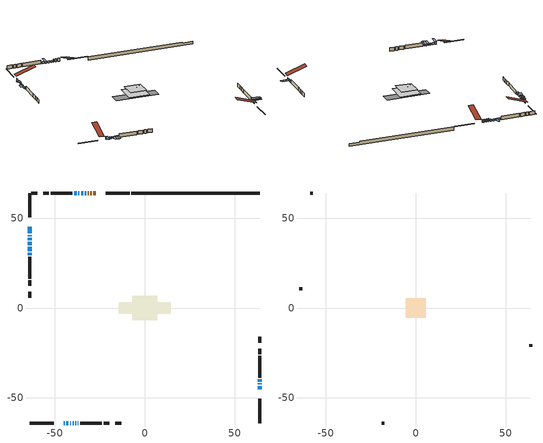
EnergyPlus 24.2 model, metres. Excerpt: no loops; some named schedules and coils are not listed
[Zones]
conditioned space
 floor adiabatic (AdiabaticFloorConstruction): -6.96,-6.96 -6.96,6.96 6.96,6.96 6.96,-6.96 z0.71
 floor foundation (Slab1 construction): -14.58,-3.29 -14.58,3.29 14.58,3.29 14.58,-3.29 z-1.68
 wall outside (RimJoist1 construction): -8.41,64 -21.81,64 / -64,-64 -50.6,-64 / -64,64 -64,50.6 / 64,-64 64,-50.6 z0.71:1.01
 wall outside (AdiabaticWallConstruction 1): -27.24,64 -28.54,64 / -29.46,64 -30.27,64 / -31.2,64 -31.76,64 z0.71:2.74
 wall outside (AdiabaticWallConstruction): -45.17,-64 -44.61,-64 z0.71:2.34; -32.69,64 -33.32,64 / -34.24,64 -35.47,64 / -43.68,-64 -42.45,-64 / -41.53,-64 -41.1,-64 / -64,45.17 -64,41.49 / -64,36.77 -64,35 / 64,-45.17 64,-43.46 / -37.89,64 -39.3,64 z0.71:1.93; -64,40.56 -64,40 / 64,-42.53 64,-41.97 / -36.4,64 -36.96,64 z0.71:1.65; -64,39.07 -64,37.7 z0.71:2.29; -40.17,-64 -39.61,-64 / -38.68,-64 -38.12,-64 / -64,34.07 -64,31.63 / -64,30.7 -64,29.48 / -37.2,-64 -36.94,-64 z0.71:1.63; 64,-41.04 64,-39.69 z0.71:2.26
 wall outside (Wall1 construction): -40.23,64 -52.45,64 / -36.01,-64 -23.8,-64 / -64,28.55 -64,16.34 / 64,-38.77 64,-26.55 z0.71:3.15
 wall outside (Wall2 construction): -53.38,64 -56.41,64 / -22.87,-64 -19.83,-64 / -64,15.41 -64,12.37 / 64,-25.62 64,-22.59 z0.71:3.15
 wall outside (Wall6 construction): -59.75,64 -63.07,64 / -16.49,-64 -13.18,-64 / -64,9.03 -64,5.71 / 64,-19.25 64,-15.93 z0.71:3.15
 wall foundation (FoundationWall1 construction): -7.48,64,-1.68 -7.48,64,0.71 56.85,64,0.71 56.85,64,0.08 64,64,0.08 64,64,-1.68
 window (WindowConstruction 13): -45.17,-64 -44.61,-64 z0.71:2.33
 window (WindowConstruction 5): -32.69,64 -33.31,64 z0.71:1.93
 window (WindowConstruction 6): -34.24,64 -35.47,64 z0.71:1.93
 window (WindowConstruction 7): -43.68,-64 -42.46,-64 z0.71:1.93
 window (WindowConstruction 8): -41.53,-64 -41.1,-64 z0.71:1.93
 window (WindowConstruction 9): -64,45.17 -64,41.49 z0.71:1.93
 window (WindowConstruction 10): -64,40.56 -64,40 z0.71:1.65
 window (WindowConstruction 11): -64,39.07 -64,37.7 z0.71:2.29
 window (WindowConstruction 12): -64,36.77 -64,35 z0.71:1.93
 window (WindowConstruction 14): -40.17,-64 -39.61,-64 z0.71:1.62
 window (WindowConstruction 18): -38.68,-64 -38.12,-64 z0.71:1.62
 window (WindowConstruction 16): -64,34.07 -64,31.63 z0.71:1.62
 window (WindowConstruction 17): -64,30.7 -64,29.48 z0.71:1.62
 window (WindowConstruction 15): -37.19,-64 -36.94,-64 z0.71:1.62
 window (WindowConstruction): 64,-45.17 64,-43.46 z0.71:1.93
 window (WindowConstruction 1): 64,-42.53 64,-41.97 z0.71:1.65
 window (WindowConstruction 2): 64,-41.04 64,-39.7 z0.71:2.26
 window (WindowConstruction 3): -36.4,64 -36.96,64 z0.71:1.65
 window (WindowConstruction 4): -37.89,64 -39.3,64 z0.71:1.93
 door (Door): -27.24,64 -28.53,64 z0.71:2.74
 door (Door 1): -29.46,64 -30.27,64 z0.71:2.74
 door (Door 2): -31.2,64 -31.76,64 z0.71:2.74
 ceiling adiabatic (AdiabaticFloorConstruction): 6.96,-6.96 6.96,6.96 -6.96,6.96 -6.96,-6.96 z0.71
attic - vented
 floor to conditioned space (Floor1 construction Reversed): -5.44,-5.44 -5.44,5.44 5.44,5.44 5.44,-5.44 z3.15
 floor to conditioned space (Floor2 construction Reversed): -4.07,-4.07 -4.07,4.07 4.07,4.07 4.07,-4.07 z3.15
 floor to conditioned space (Floor3 construction Reversed): -1.52,-1.52 -1.52,1.52 1.52,1.52 1.52,-1.52 z3.15
 wall outside (Wall3 construction): -57.34,64 -58.82,64 / -18.9,-64 -17.42,-64 / -64,11.44 -64,9.96 / 64,-21.66 64,-20.18 z0.71:3.15
 roof outside (Roof1 construction): -26.31,64,3.15 -26.31,50.46,7.66 -22.74,50.46,7.66 -22.74,64,3.15; -46.1,-64,3.15 -46.1,-50.46,7.66 -49.67,-50.46,7.66 -49.67,-64,3.15; -64,46.1,3.15 -50.46,46.1,7.66 -50.46,49.67,7.66 -64,49.67,3.15; 64,-46.1,3.15 50.46,-46.1,7.66 50.46,-49.67,7.66 64,-49.67,3.15
shading: -44.31,-64 -45.47,-64 -45.47,-68.57 -44.31,-68.57 z2.63; -64,39.7 -64,40.86 -65.83,40.86 -65.83,39.7 z1.95; -64,37.4 -64,39.37 -65.83,39.37 -65.83,37.4 z2.58; -39.31,-64 -40.47,-64 -40.47,-68.57 -39.31,-68.57 z1.92; -37.82,-64 -38.98,-64 -38.98,-68.57 -37.82,-68.57 z1.92; -64,31.33 -64,34.37 -66.44,34.37 -66.44,31.33 z1.92; -64,29.18 -64,31 -65.22,31 -65.22,29.18 z1.92; -36.64,-64 -37.49,-64 -37.49,-68.57 -36.64,-68.57 z1.92; 64,-41.67 64,-42.83 70.1,-42.83 70.1,-41.67 z1.95; 64,-39.4 64,-41.34 70.1,-41.34 70.1,-39.4 z2.56; -37.26,64 -36.1,64 -36.1,68.57 -37.26,68.57 z1.95
[Building]
Building 1: Terrain=Suburbs
[Site:Location]
Halifax Intl AP_NS: Latitude {deg}=44.88; Longitude {deg}=-63.51; Time Zone {hr}=-4; Elevation {m}=145; Keep Site Location Information=Yes
[Site:GroundTemperature:Shallow]
3.15511, 1.33576, 1.19006, 2.05344, 5.51939, 8.9692, 11.96, 13.8546, 14.0156, 12.4746, 9.56009, 6.2161
[Site:WaterMainsTemperature]
Calculation Method=Schedule; Temperature Schedule=mains temperature schedule
[Material] Roughness=Rough; Thermal Absorptance=0.9
Name | Thickness {m} | Conductivity {W/m-K} | Density {kg/m3} | Specific Heat {J/kg-K} | Solar Absorptance | Visible Absorptance
asphalt or fiberglass shingles | 0.00635 | 0.162714 | 1121.4 | 1465.45 | 0.4 | 0.4
ceiling loosefill ins | 0.254 | 0.0480833 | 16.02 | 1046.75 | 0.7 | 0.7
ceiling loosefill ins 1 | 0.169333 | 0.0480833 | 16.02 | 1046.75 | 0.7 | 0.7
ceiling stud and cavity | 0.1397 | 0.146378 | 65.682 | 1177.47 | 0.7 | 0.7
ceiling stud and cavity 1 | 0.1397 | 0.082902 | 65.682 | 1177.47 | 0.7 | 0.7
ceiling stud and cavity 2 | 0.1397 | 0.272634 | 65.682 | 1177.47 | 0.7 | 0.7
concrete 4.0 in. | 0.1016 | 1.803125 | 2242.8 | 837.4 | 0.7 | 0.7
concrete 8.0 in. | 0.2032 | 1.803125 | 2242.8 | 837.4 | 0.7 | 0.7
door material | 0.04445 | 0.053851 | 512.64 | 1214.23 | 0.7 | 0.7
door material 1 | 0.04445 | 0.188738 | 512.64 | 1214.23 | 0.7 | 0.7
exterior vertical ins | 0.0379608 | 0.029427 | 32.04 | 1214.23 | 0.7 | 0.7
floor covering | 0.0127 | 0.0433444 | 54.468 | 1339.84 | 0.6 | 0.6
floor rigid ins; wall rigid ins 1 | 0.512978 | 0.029427 | 32.04 | 1214.23 | 0.7 | 0.7
floor stud and cavity | 0.1397 | 1.75129 | 37.0049 | 1207.88 | 0.7 | 0.7
furniture material conditioned space 1 | 0.1524 | 0.115458 | 640.8 | 1214.23 | 0.6 | 0.6
gypsum board | 0.0127 | 0.160291 | 801 | 837.4 | 0.6 | 0.6
gypsum board 1 | 0.0127 | 0.160291 | 801 | 837.4 | 0.7 | 0.7
osb sheathing 0.5 in. | 0.0127 | 0.115458 | 512.64 | 1214.23 | 0.7 | 0.7
osb sheathing 0.75 in. | 0.01905 | 0.115458 | 512.64 | 1214.23 | 0.7 | 0.7
osb sheathing 2.0 in. | 0.0508 | 0.115458 | 512.64 | 1214.23 | 0.7 | 0.7
rim joist stud and cavity | 0.0508 | 0.0281854 | 125.044 | 1163.47 | 0.6 | 0.6
wall rigid ins | 0.051816 | 0.029427 | 32.04 | 1214.23 | 0.7 | 0.7
wall stud and cavity | 0.1397 | 0.187121 | 139.0536 | 1170.24 | 0.7 | 0.7
wall stud and cavity 1 | 0.1397 | 0.257598 | 139.0536 | 1170.24 | 0.7 | 0.7
wall stud and cavity 2 | 0.0889 | 6.9971 | 50.32683 | 1063.81 | 0.6 | 0.6
wall stud and cavity 3 | 0.1397 | 0.589476 | 139.0536 | 1170.24 | 0.7 | 0.7
wall stud and cavity 4 | 0.0889 | 0.380278 | 52.3479 | 1209.89 | 0.7 | 0.7
wall stud and cavity 5 | 0.0889 | 0.391764 | 83.0341 | 1211.67 | 0.7 | 0.7
wood siding | 0.0254 | 0.102417 | 544.68 | 1172.36 | 0.4 | 0.4
wood siding 1 | 0.00254 | 0.102417 | 544.68 | 1172.36 | 0.4 | 0.4
wood siding 2; wood siding 3; wood siding 4 | 0.0254 | 0.102417 | 544.68 | 1172.36 | 0.7 | 0.7
[WindowMaterial:SimpleGlazingSystem]
Name | U-Factor {W/m2-K} | Solar Heat Gain Coefficient
WindowMaterial | 3.27734 | 0.62
WindowMaterial 1 | 3.26031 | 0.5
WindowMaterial 2 | 3.2711 | 0.53
WindowMaterial 3 | 3.267689 | 0.54
WindowMaterial 4 | 3.276206 | 0.6
WindowMaterial 5 | 3.27734 | 0.63
WindowMaterial 6 | 2.96903 | 0.62
WindowMaterial 7 | 2.986628 | 0.6
WindowMaterial 8 | 3.17457 | 0.48
WindowMaterial 9 | 3.273367 | 0.58
[Construction]
AdiabaticFloorConstruction: floor stud and cavity, floor rigid ins, osb sheathing 0.75 in., floor covering
AdiabaticWallConstruction: wood siding 3, wall rigid ins 1, wall stud and cavity 4, gypsum board
AdiabaticWallConstruction 1: wood siding 4, wall rigid ins 1, wall stud and cavity 4, gypsum board
Door; Door 2: door material
Door 1: door material 1
Floor1 construction Reversed: gypsum board, ceiling stud and cavity, ceiling loosefill ins
Floor2 construction Reversed: gypsum board, ceiling stud and cavity 1, ceiling loosefill ins 1
Floor3 construction Reversed: gypsum board, ceiling stud and cavity 2, ceiling loosefill ins 1
FoundationWall1 construction: concrete 8.0 in., gypsum board 1
furniture construction conditioned space 1: furniture material conditioned space 1
PartitionWallConstruction: gypsum board, wall stud and cavity 5, gypsum board
RimJoist1 construction: wood siding 2, osb sheathing 2.0 in., rim joist stud and cavity
Roof1 construction: asphalt or fiberglass shingles
Slab1 construction: concrete 4.0 in.
Wall1 construction: wood siding, wall rigid ins, osb sheathing 0.5 in., wall stud and cavity, gypsum board
Wall2 construction: wood siding, wall rigid ins, osb sheathing 0.5 in., wall stud and cavity 1, gypsum board
Wall3 construction: wood siding 1, wall stud and cavity 2
Wall6 construction: wood siding, wall rigid ins, osb sheathing 0.5 in., wall stud and cavity 3, gypsum board
WindowConstruction; WindowConstruction 2: WindowMaterial
WindowConstruction 1; WindowConstruction 10; WindowConstruction 3; WindowConstruction 8: WindowMaterial 1
WindowConstruction 11; WindowConstruction 12: WindowMaterial 5
WindowConstruction 13: WindowMaterial 6
WindowConstruction 14; WindowConstruction 18: WindowMaterial 7
WindowConstruction 15: WindowMaterial 8
WindowConstruction 16; WindowConstruction 5: WindowMaterial 3
WindowConstruction 17: WindowMaterial 9
WindowConstruction 4: WindowMaterial 2
WindowConstruction 6; WindowConstruction 7; WindowConstruction 9: WindowMaterial 4
[Zone] Multiplier=1; Part of Total Floor Area=Yes
Name | Volume {m3}
attic - vented | 142.656
conditioned space | 989.9
[Space]
Name | Zone | Volume {m3}
attic - vented 1 | attic - vented | 142.656
conditioned space 1 | conditioned space | 989.9
[ZoneInfiltration:EffectiveLeakageArea]
infil attic - vented 1: Zone or Space=attic - vented 1; Schedule=Always On Discrete; Effective Air Leakage Area {cm2}=6957.13; Stack Coefficient=0.000483466; Wind Coefficient=1.4856e-05
[ZoneMixing]
whole house fan mix: Zone or Space=attic - vented; Schedule=Always On Continuous; Design Flow Rate Calculation Method=Flow/Zone; Design Flow Rate {m3/s}=0; Source Zone or Space=conditioned space
[SurfaceProperty:ExposedFoundationPerimeter]
Slab1: Exposed Perimeter Calculation Method=TotalExposedPerimeter; Total Exposed Perimeter {m}=71.476
[InternalMass] Zone or ZoneList=conditioned space; Space or SpaceList=conditioned space 1
Name | Construction | Surface Area {m2}
furniture mass conditioned space 1 | furniture construction conditioned space 1 | 154.08
partition wall mass | PartitionWallConstruction | 385.2
[Lights]
interior lighting: Zone or ZoneList or Space or SpaceList=conditioned space 1; Schedule=interior lighting schedule; Design Level Calculation Method=LightingLevel; Lighting Level {W}=343.2; Return Air Fraction=0; Fraction Radiant=0.6; Fraction Visible=0.2; Fraction Replaceable=1
[People]
occupants: Zone or ZoneList or Space or SpaceList=conditioned space 1; Number of People Schedule=occupants schedule; Number of People Calculation Method=People; Number of People=3; Fraction Radiant=0.314171; Sensible Heat Fraction=0.56303; Activity Level Schedule=occupants activity schedule; Carbon Dioxide Generation Rate {m3/s-W}=0; Enable ASHRAE 55 Comfort Warnings=No; Mean Radiant Temperature Calculation Type=EnclosureAveraged
[ElectricEquipment] Zone or ZoneList or Space or SpaceList=conditioned space 1; Design Level Calculation Method=EquipmentLevel
Name | Schedule | Design Level {W} | Fraction Latent | Fraction Radiant | Fraction Lost
clothes dryer | clothes dryer schedule | 140.772 | 0.015 | 0.081 | 0.85
clothes washer | clothes washer schedule | 32.1985 | 0.03 | 0.162 | 0.7
cooking range | cooking range schedule | 215.147 | 0.08 | 0.432 | 0.2
dishwasher | dishwasher schedule | 66.8632 | 0.3 | 0.18 | 0.4
fridge | fridge schedule | 72.9452 | 0 | 0.6 | 0
mech vent bath fan 0 | mech vent bath fan 0 schedule | 100.4 | 0 | 0 | 1
mech vent bath fan 1 | mech vent bath fan 1 schedule | 100.4 | 0 | 0 | 1
mech vent bath fan 2 | mech vent bath fan 2 schedule | 100.4 | 0 | 0 | 1
mech vent bath fan 3 | mech vent bath fan 3 schedule | 100.4 | 0 | 0 | 1
mech vent house fan | mech vent house fan schedule | 76.2733 | 0 | 0 | 0.506228
mech vent house fan cfis | mech vent house fan cfis schedule | 0 | 0 | 0 | 0
mech vent range fan 0 | mech vent range fan 0 schedule | 57 | 0 | 0 | 1
misc plug loads | misc plug loads schedule | 494.7 | 0.045 | 0.513 | 0.1
whole house fan | Always On Discrete | 0 | 0 | 0 | 1
[OtherEquipment] Zone or ZoneList or Space or SpaceList=conditioned space 1; Design Level Calculation Method=EquipmentLevel
Name | Fuel Type | Schedule | Design Level {W} | Fraction Latent | Fraction Radiant | Fraction Lost
clothes dryer 1 | Electricity | clothes dryer schedule | 0 | 0.015 | 0.081 | 0.85
cooking range 1 | Electricity | cooking range schedule | 0 | 0.08 | 0.432 | 0.2
general water use latent | None | general water use schedule | 62.594 | 1 | 0 | 0
general water use sensible | None | general water use schedule | -61.6891 | 0 | 0.6 | 0
mech vent house fan latent load | None | Always On Discrete | 0 | 1 | 0 | 0
mech vent house fan sensible load | None | Always On Discrete | 0 | 0 | 0 | 0
water heater energy adjustment1 | Electricity | Always On Discrete | 0.01 | 0 | 0 | 1
[ZoneInfiltration:DesignFlowRate] Zone or ZoneList or Space or SpaceList=conditioned space 1; Schedule=Always On Discrete; Design Flow Rate Calculation Method=Flow/Zone; Design Flow Rate {m3/s}=0
infil flow; natural vent flow; whole house fan flow
[ZoneControl:Thermostat]
conditioned space Thermostat: Zone or ZoneList=conditioned space; Control Type Schedule=conditioned space Thermostat Schedule; Control 1=conditioned space temperature setpoint; Temperature Difference Between Cutout And Setpoint {deltaC}=0
[ThermostatSetpoint:DualSetpoint]
conditioned space temperature setpoint: Heating Setpoint Temperature Schedule=heating setpoint; Cooling Setpoint Temperature Schedule=cooling setpoint
[AirLoopHVAC:UnitarySystem] Control Type=Load; Controlling Zone or Thermostat Location=conditioned space; Dehumidification Control Type=None; Availability Schedule=Always On Discrete; Fan Placement=BlowThrough; DX Heating Coil Sizing Ratio=1; Use DOAS DX Cooling Coil=No; Minimum Supply Air Temperature {C}=2; Latent Load Control=SensibleOnlyLoadControl; Cooling Supply Air Flow Rate Method=None; Heating Supply Air Flow Rate Method=SupplyAirFlowRate; Heating Supply Air Flow Rate {m3/s}=0.00141584; No Load Supply Air Flow Rate Method=SupplyAirFlowRate; No Load Supply Air Flow Rate {m3/s}=0; No Load Supply Air Flow Rate Control Set To Low Speed=Yes; Maximum Supply Air Temperature {C}=48.8889; Maximum Outdoor Dry-Bulb Temperature for Supplemental Heater Operation {C}=21; Ancillary On-Cycle Electric Power {W}=0; Ancillary Off-Cycle Electric Power {W}=0
Name | Supply Fan | Supply Air Fan Operating Mode Schedule | Heating Coil
unit heater unitary system | unit heater supply fan | unit heater auto fan schedule | unit heater htg coil
unit heater unitary system 1 | unit heater supply fan 1 | unit heater auto fan schedule 1 | unit heater htg coil 1
[Zone equipment]
conditioned space: electric baseboard, unit heater unitary system, unit heater unitary system 1
[Foundation:Kiva]
Foundation Kiva 1: Initial Indoor Air Temperature {C}=18; Wall Height Above Grade {m}=0.710001; Wall Depth Below Slab {m}=0.2032; Custom Block Material Name 1=exterior vertical ins; Custom Block Depth 1 {m}=2.39; Custom Block X Position 1 {m}=0.2159; Custom Block Z Position 1 {m}=0
[Foundation:Kiva:Settings]
Soil Conductivity {W/m-K}=0.849921; Soil Density {kg/m3}=1842.3; Soil Specific Heat {J/kg-K}=418.7; Ground Solar Absorptivity=0.9; Ground Thermal Absorptivity=0.9; Ground Surface Roughness {m}=0.03; Far-Field Width {m}=40; Deep-Ground Boundary Condition=ZeroFlux; Deep-Ground Depth {m}=40; Minimum Cell Dimension {m}=0.2; Maximum Cell Growth Coefficient=3; Simulation Timestep=Timestep
[Exterior:Lights]
exterior lighting: Schedule=exterior lighting schedule; Design Level {W}=75.6
[EnergyManagementSystem:Sensor] Output:Variable or Output:Meter Index Key=conditioned space
Name | Output:Variable or Output:Meter
conditioned_space_clg_unmet_s | Zone Cooling Setpoint Not Met Time
conditioned_space_htg_unmet_s | Zone Heating Setpoint Not Met Time
fridge_tin_s; tin_s; tin_s_1 | Zone Mean Air Temperature
tout_s | Zone Outdoor Air Drybulb Temperature
win_s | Zone Air Humidity Ratio
[Schedule:Constant]
Name | Hourly Value
Always On Continuous; mech vent house fan schedule; mech vent house fan cfis schedule; Always On Discrete | 1
occupants activity schedule | 117.228
fridge schedule; unit heater auto fan schedule; unit heater auto fan schedule 1 | 0
[Schedule:Week:Daily]
interior lighting schedule Week Rule - Jan1-Jan27: interior lighting schedule day, interior lighting schedule day, interior lighting schedule day, interior lighting schedule day, interior lighting schedule day, interior lighting schedule day, interior lighting schedule day, interior lighting schedule default day, interior lighting schedule default day, interior lighting schedule default day, interior lighting schedule default day, interior lighting schedule default day
interior lighting schedule Week Rule - Jan28-Feb3: interior lighting schedule day, interior lighting schedule day, interior lighting schedule day, interior lighting schedule day, interior lighting schedule day 1, interior lighting schedule day 1, interior lighting schedule day 1, interior lighting schedule default day, interior lighting schedule default day, interior lighting schedule default day, interior lighting schedule default day, interior lighting schedule default day
interior lighting schedule Week Rule - Feb4-Feb24: interior lighting schedule day 1, interior lighting schedule day 1, interior lighting schedule day 1, interior lighting schedule day 1, interior lighting schedule day 1, interior lighting schedule day 1, interior lighting schedule day 1, interior lighting schedule default day, interior lighting schedule default day, interior lighting schedule default day, interior lighting schedule default day, interior lighting schedule default day
interior lighting schedule Week Rule - Feb25-Mar3: interior lighting schedule day 1, interior lighting schedule day 1, interior lighting schedule day 1, interior lighting schedule day 1, interior lighting schedule day 2, interior lighting schedule day 2, interior lighting schedule day 2, interior lighting schedule default day, interior lighting schedule default day, interior lighting schedule default day, interior lighting schedule default day, interior lighting schedule default day
interior lighting schedule Week Rule - Mar4-Mar31: interior lighting schedule day 2, interior lighting schedule day 2, interior lighting schedule day 2, interior lighting schedule day 2, interior lighting schedule day 2, interior lighting schedule day 2, interior lighting schedule day 2, interior lighting schedule default day, interior lighting schedule default day, interior lighting schedule default day, interior lighting schedule default day, interior lighting schedule default day
interior lighting schedule Week Rule - Apr1-Apr28: interior lighting schedule day 3, interior lighting schedule day 3, interior lighting schedule day 3, interior lighting schedule day 3, interior lighting schedule day 3, interior lighting schedule day 3, interior lighting schedule day 3, interior lighting schedule default day, interior lighting schedule default day, interior lighting schedule default day, interior lighting schedule default day, interior lighting schedule default day
interior lighting schedule Week Rule - Apr29-May5: interior lighting schedule day 3, interior lighting schedule day 3, interior lighting schedule day 4, interior lighting schedule day 4, interior lighting schedule day 4, interior lighting schedule day 4, interior lighting schedule day 4, interior lighting schedule default day, interior lighting schedule default day, interior lighting schedule default day, interior lighting schedule default day, interior lighting schedule default day
interior lighting schedule Week Rule - May6-May26: interior lighting schedule day 4, interior lighting schedule day 4, interior lighting schedule day 4, interior lighting schedule day 4, interior lighting schedule day 4, interior lighting schedule day 4, interior lighting schedule day 4, interior lighting schedule default day, interior lighting schedule default day, interior lighting schedule default day, interior lighting schedule default day, interior lighting schedule default day
interior lighting schedule Week Rule - May27-Jun2: interior lighting schedule day 4, interior lighting schedule day 4, interior lighting schedule day 4, interior lighting schedule day 4, interior lighting schedule day 4, interior lighting schedule day 5, interior lighting schedule day 5, interior lighting schedule default day, interior lighting schedule default day, interior lighting schedule default day, interior lighting schedule default day, interior lighting schedule default day
interior lighting schedule Week Rule - Jun3-Jun30: interior lighting schedule day 5, interior lighting schedule day 5, interior lighting schedule day 5, interior lighting schedule day 5, interior lighting schedule day 5, interior lighting schedule day 5, interior lighting schedule day 5, interior lighting schedule default day, interior lighting schedule default day, interior lighting schedule default day, interior lighting schedule default day, interior lighting schedule default day
interior lighting schedule Week Rule - Jul1-Jul28: interior lighting schedule day 6, interior lighting schedule day 6, interior lighting schedule day 6, interior lighting schedule day 6, interior lighting schedule day 6, interior lighting schedule day 6, interior lighting schedule day 6, interior lighting schedule default day, interior lighting schedule default day, interior lighting schedule default day, interior lighting schedule default day, interior lighting schedule default day
interior lighting schedule Week Rule - Jul29-Aug4: interior lighting schedule day 6, interior lighting schedule day 6, interior lighting schedule day 6, interior lighting schedule day 7, interior lighting schedule day 7, interior lighting schedule day 7, interior lighting schedule day 7, interior lighting schedule default day, interior lighting schedule default day, interior lighting schedule default day, interior lighting schedule default day, interior lighting schedule default day
interior lighting schedule Week Rule - Aug5-Aug25: interior lighting schedule day 7, interior lighting schedule day 7, interior lighting schedule day 7, interior lighting schedule day 7, interior lighting schedule day 7, interior lighting schedule day 7, interior lighting schedule day 7, interior lighting schedule default day, interior lighting schedule default day, interior lighting schedule default day, interior lighting schedule default day, interior lighting schedule default day
interior lighting schedule Week Rule - Aug26-Sep1: interior lighting schedule day 7, interior lighting schedule day 7, interior lighting schedule day 7, interior lighting schedule day 7, interior lighting schedule day 7, interior lighting schedule day 7, interior lighting schedule day 8, interior lighting schedule default day, interior lighting schedule default day, interior lighting schedule default day, interior lighting schedule default day, interior lighting schedule default day
interior lighting schedule Week Rule - Sep2-Sep29: interior lighting schedule day 8, interior lighting schedule day 8, interior lighting schedule day 8, interior lighting schedule day 8, interior lighting schedule day 8, interior lighting schedule day 8, interior lighting schedule day 8, interior lighting schedule default day, interior lighting schedule default day, interior lighting schedule default day, interior lighting schedule default day, interior lighting schedule default day
interior lighting schedule Week Rule - Sep30-Oct6: interior lighting schedule day 8, interior lighting schedule day 9, interior lighting schedule day 9, interior lighting schedule day 9, interior lighting schedule day 9, interior lighting schedule day 9, interior lighting schedule day 9, interior lighting schedule default day, interior lighting schedule default day, interior lighting schedule default day, interior lighting schedule default day, interior lighting schedule default day
interior lighting schedule Week Rule - Oct7-Oct27: interior lighting schedule day 9, interior lighting schedule day 9, interior lighting schedule day 9, interior lighting schedule day 9, interior lighting schedule day 9, interior lighting schedule day 9, interior lighting schedule day 9, interior lighting schedule default day, interior lighting schedule default day, interior lighting schedule default day, interior lighting schedule default day, interior lighting schedule default day
interior lighting schedule Week Rule - Oct28-Nov3: interior lighting schedule day 9, interior lighting schedule day 9, interior lighting schedule day 9, interior lighting schedule day 9, interior lighting schedule day 10, interior lighting schedule day 10, interior lighting schedule day 10, interior lighting schedule default day, interior lighting schedule default day, interior lighting schedule default day, interior lighting schedule default day, interior lighting schedule default day
interior lighting schedule Week Rule - Nov4-Nov24: interior lighting schedule day 10, interior lighting schedule day 10, interior lighting schedule day 10, interior lighting schedule day 10, interior lighting schedule day 10, interior lighting schedule day 10, interior lighting schedule day 10, interior lighting schedule default day, interior lighting schedule default day, interior lighting schedule default day, interior lighting schedule default day, interior lighting schedule default day
interior lighting schedule Week Rule - Nov25-Dec1: interior lighting schedule day 10, interior lighting schedule day 10, interior lighting schedule day 10, interior lighting schedule day 10, interior lighting schedule day 10, interior lighting schedule day 10, interior lighting schedule day 11, interior lighting schedule default day, interior lighting schedule default day, interior lighting schedule default day, interior lighting schedule default day, interior lighting schedule default day
interior lighting schedule Week Rule - Dec2-Dec31: interior lighting schedule day 11, interior lighting schedule day 11, interior lighting schedule day 11, interior lighting schedule day 11, interior lighting schedule day 11, interior lighting schedule day 11, interior lighting schedule day 11, interior lighting schedule default day, interior lighting schedule default day, interior lighting schedule default day, interior lighting schedule default day, interior lighting schedule default day
occupants schedule Week Rule - Jan1-Dec31: occupants schedule day, occupants schedule day, occupants schedule day, occupants schedule day, occupants schedule day, occupants schedule day, occupants schedule day, occupants schedule default day, occupants schedule default day, occupants schedule default day, occupants schedule default day, occupants schedule default day
clothes dryer schedule Week Rule - Jan1-Dec31: clothes dryer schedule day, clothes dryer schedule day, clothes dryer schedule day, clothes dryer schedule day, clothes dryer schedule day, clothes dryer schedule day, clothes dryer schedule day, clothes dryer schedule default day, clothes dryer schedule default day, clothes dryer schedule default day, clothes dryer schedule default day, clothes dryer schedule default day
clothes washer schedule Week Rule - Jan1-Dec31: clothes washer schedule day, clothes washer schedule day, clothes washer schedule day, clothes washer schedule day, clothes washer schedule day, clothes washer schedule day, clothes washer schedule day, clothes washer schedule default day, clothes washer schedule default day, clothes washer schedule default day, clothes washer schedule default day, clothes washer schedule default day
cooking range schedule Week Rule - Jan1-Dec31: cooking range schedule day, cooking range schedule day, cooking range schedule day, cooking range schedule day, cooking range schedule day, cooking range schedule day, cooking range schedule day, cooking range schedule default day, cooking range schedule default day, cooking range schedule default day, cooking range schedule default day, cooking range schedule default day
dishwasher schedule Week Rule - Jan1-Dec31: dishwasher schedule day, dishwasher schedule day, dishwasher schedule day, dishwasher schedule day, dishwasher schedule day, dishwasher schedule day, dishwasher schedule day, dishwasher schedule default day, dishwasher schedule default day, dishwasher schedule default day, dishwasher schedule default day, dishwasher schedule default day
mech vent bath fan 0 schedule Week Rule - Jan1-Dec31: mech vent bath fan 0 schedule day, mech vent bath fan 0 schedule day, mech vent bath fan 0 schedule day, mech vent bath fan 0 schedule day, mech vent bath fan 0 schedule day, mech vent bath fan 0 schedule day, mech vent bath fan 0 schedule day, mech vent bath fan 0 schedule default day, mech vent bath fan 0 schedule default day, mech vent bath fan 0 schedule default day, mech vent bath fan 0 schedule default day, mech vent bath fan 0 schedule default day
mech vent bath fan 1 schedule Week Rule - Jan1-Dec31: mech vent bath fan 1 schedule day, mech vent bath fan 1 schedule day, mech vent bath fan 1 schedule day, mech vent bath fan 1 schedule day, mech vent bath fan 1 schedule day, mech vent bath fan 1 schedule day, mech vent bath fan 1 schedule day, mech vent bath fan 1 schedule default day, mech vent bath fan 1 schedule default day, mech vent bath fan 1 schedule default day, mech vent bath fan 1 schedule default day, mech vent bath fan 1 schedule default day
mech vent bath fan 2 schedule Week Rule - Jan1-Dec31: mech vent bath fan 2 schedule day, mech vent bath fan 2 schedule day, mech vent bath fan 2 schedule day, mech vent bath fan 2 schedule day, mech vent bath fan 2 schedule day, mech vent bath fan 2 schedule day, mech vent bath fan 2 schedule day, mech vent bath fan 2 schedule default day, mech vent bath fan 2 schedule default day, mech vent bath fan 2 schedule default day, mech vent bath fan 2 schedule default day, mech vent bath fan 2 schedule default day
mech vent bath fan 3 schedule Week Rule - Jan1-Dec31: mech vent bath fan 3 schedule day, mech vent bath fan 3 schedule day, mech vent bath fan 3 schedule day, mech vent bath fan 3 schedule day, mech vent bath fan 3 schedule day, mech vent bath fan 3 schedule day, mech vent bath fan 3 schedule day, mech vent bath fan 3 schedule default day, mech vent bath fan 3 schedule default day, mech vent bath fan 3 schedule default day, mech vent bath fan 3 schedule default day, mech vent bath fan 3 schedule default day
mech vent range fan 0 schedule Week Rule - Jan1-Dec31: mech vent range fan 0 schedule day, mech vent range fan 0 schedule day, mech vent range fan 0 schedule day, mech vent range fan 0 schedule day, mech vent range fan 0 schedule day, mech vent range fan 0 schedule day, mech vent range fan 0 schedule day, mech vent range fan 0 schedule default day, mech vent range fan 0 schedule default day, mech vent range fan 0 schedule default day, mech vent range fan 0 schedule default day, mech vent range fan 0 schedule default day
misc plug loads schedule Week Rule - Jan1-Dec31: misc plug loads schedule day, misc plug loads schedule day, misc plug loads schedule day, misc plug loads schedule day, misc plug loads schedule day, misc plug loads schedule day, misc plug loads schedule day, misc plug loads schedule default day, misc plug loads schedule default day, misc plug loads schedule default day, misc plug loads schedule default day, misc plug loads schedule default day
general water use schedule Week Rule - Jan1-Dec31: general water use schedule day, general water use schedule day, general water use schedule day, general water use schedule day, general water use schedule day, general water use schedule day, general water use schedule day, general water use schedule default day, general water use schedule default day, general water use schedule default day, general water use schedule default day, general water use schedule default day
exterior lighting schedule Week Rule - Jan1-Jan27: exterior lighting schedule day, exterior lighting schedule day, exterior lighting schedule day, exterior lighting schedule day, exterior lighting schedule day, exterior lighting schedule day, exterior lighting schedule day, exterior lighting schedule default day, exterior lighting schedule default day, exterior lighting schedule default day, exterior lighting schedule default day, exterior lighting schedule default day
exterior lighting schedule Week Rule - Jan28-Feb3: exterior lighting schedule day, exterior lighting schedule day, exterior lighting schedule day, exterior lighting schedule day, exterior lighting schedule day 1, exterior lighting schedule day 1, exterior lighting schedule day 1, exterior lighting schedule default day, exterior lighting schedule default day, exterior lighting schedule default day, exterior lighting schedule default day, exterior lighting schedule default day
exterior lighting schedule Week Rule - Feb4-Feb24: exterior lighting schedule day 1, exterior lighting schedule day 1, exterior lighting schedule day 1, exterior lighting schedule day 1, exterior lighting schedule day 1, exterior lighting schedule day 1, exterior lighting schedule day 1, exterior lighting schedule default day, exterior lighting schedule default day, exterior lighting schedule default day, exterior lighting schedule default day, exterior lighting schedule default day
exterior lighting schedule Week Rule - Feb25-Mar3: exterior lighting schedule day 1, exterior lighting schedule day 1, exterior lighting schedule day 1, exterior lighting schedule day 1, exterior lighting schedule day 2, exterior lighting schedule day 2, exterior lighting schedule day 2, exterior lighting schedule default day, exterior lighting schedule default day, exterior lighting schedule default day, exterior lighting schedule default day, exterior lighting schedule default day
[Schedule:Year]
interior lighting schedule: interior lighting schedule Week Rule - Jan1-Jan27, 1, 1, 1, 27, interior lighting schedule Week Rule - Jan28-Feb3, 1, 28, 2, 3, interior lighting schedule Week Rule - Feb4-Feb24, 2, 4, 2, 24, interior lighting schedule Week Rule - Feb25-Mar3, 2, 25, 3, 3, interior lighting schedule Week Rule - Mar4-Mar31, 3, 4, 3, 31, interior lighting schedule Week Rule - Apr1-Apr28, 4, 1, 4, 28, interior lighting schedule Week Rule - Apr29-May5, 4, 29, 5, 5, interior lighting schedule Week Rule - May6-May26, 5, 6, 5, 26, interior lighting schedule Week Rule - May27-Jun2, 5, 27, 6, 2, interior lighting schedule Week Rule - Jun3-Jun30, 6, 3, 6, 30, interior lighting schedule Week Rule - Jul1-Jul28, 7, 1, 7, 28, interior lighting schedule Week Rule - Jul29-Aug4, 7, 29, 8, 4, interior lighting schedule Week Rule - Aug5-Aug25, 8, 5, 8, 25, interior lighting schedule Week Rule - Aug26-Sep1, 8, 26, 9, 1, interior lighting schedule Week Rule - Sep2-Sep29, 9, 2, 9, 29, interior lighting schedule Week Rule - Sep30-Oct6, 9, 30, 10, 6, interior lighting schedule Week Rule - Oct7-Oct27, 10, 7, 10, 27, interior lighting schedule Week Rule - Oct28-Nov3, 10, 28, 11, 3, interior lighting schedule Week Rule - Nov4-Nov24, 11, 4, 11, 24, interior lighting schedule Week Rule - Nov25-Dec1, 11, 25, 12, 1, interior lighting schedule Week Rule - Dec2-Dec31, 12, 2, 12, 31
occupants schedule: occupants schedule Week Rule - Jan1-Dec31, 1, 1, 12, 31
clothes dryer schedule: clothes dryer schedule Week Rule - Jan1-Dec31, 1, 1, 12, 31
clothes washer schedule: clothes washer schedule Week Rule - Jan1-Dec31, 1, 1, 12, 31
cooking range schedule: cooking range schedule Week Rule - Jan1-Dec31, 1, 1, 12, 31
dishwasher schedule: dishwasher schedule Week Rule - Jan1-Dec31, 1, 1, 12, 31
mech vent bath fan 0 schedule: mech vent bath fan 0 schedule Week Rule - Jan1-Dec31, 1, 1, 12, 31
mech vent bath fan 1 schedule: mech vent bath fan 1 schedule Week Rule - Jan1-Dec31, 1, 1, 12, 31
mech vent bath fan 2 schedule: mech vent bath fan 2 schedule Week Rule - Jan1-Dec31, 1, 1, 12, 31
mech vent bath fan 3 schedule: mech vent bath fan 3 schedule Week Rule - Jan1-Dec31, 1, 1, 12, 31
mech vent range fan 0 schedule: mech vent range fan 0 schedule Week Rule - Jan1-Dec31, 1, 1, 12, 31
misc plug loads schedule: misc plug loads schedule Week Rule - Jan1-Dec31, 1, 1, 12, 31
general water use schedule: general water use schedule Week Rule - Jan1-Dec31, 1, 1, 12, 31
exterior lighting schedule: exterior lighting schedule Week Rule - Jan1-Jan27, 1, 1, 1, 27, exterior lighting schedule Week Rule - Jan28-Feb3, 1, 28, 2, 3, exterior lighting schedule Week Rule - Feb4-Feb24, 2, 4, 2, 24, exterior lighting schedule Week Rule - Feb25-Mar3, 2, 25, 3, 3, exterior lighting schedule Week Rule - Mar4-Mar31, 3, 4, 3, 31, exterior lighting schedule Week Rule - Apr1-Apr28, 4, 1, 4, 28, exterior lighting schedule Week Rule - Apr29-May5, 4, 29, 5, 5, exterior lighting schedule Week Rule - May6-May26, 5, 6, 5, 26, exterior lighting schedule Week Rule - May27-Jun2, 5, 27, 6, 2, exterior lighting schedule Week Rule - Jun3-Jun30, 6, 3, 6, 30, exterior lighting schedule Week Rule - Jul1-Jul28, 7, 1, 7, 28, exterior lighting schedule Week Rule - Jul29-Aug4, 7, 29, 8, 4, exterior lighting schedule Week Rule - Aug5-Aug25, 8, 5, 8, 25, exterior lighting schedule Week Rule - Aug26-Sep1, 8, 26, 9, 1, exterior lighting schedule Week Rule - Sep2-Sep29, 9, 2, 9, 29, exterior lighting schedule Week Rule - Sep30-Oct6, 9, 30, 10, 6, exterior lighting schedule Week Rule - Oct7-Oct27, 10, 7, 10, 27, exterior lighting schedule Week Rule - Oct28-Nov3, 10, 28, 11, 3, exterior lighting schedule Week Rule - Nov4-Nov24, 11, 4, 11, 24, exterior lighting schedule Week Rule - Nov25-Dec1, 11, 25, 12, 1, exterior lighting schedule Week Rule - Dec2-Dec31, 12, 2, 12, 31
[Schedule:Compact]
conditioned space Thermostat Schedule: Through: 12/31, For: AllDays, Until: 24:00, 4
mains temperature schedule: Through: 01/01, For: AllDays, Until: 24:00, 7.41, Through: 01/02, For: AllDays, Until: 24:00, 7.34833, Through: 01/03, For: AllDays, Until: 24:00, 7.28778, Through: 01/04, For: AllDays, Until: 24:00, 7.22889, Through: 01/05, For: AllDays, Until: 24:00, 7.17056, Through: 01/06, For: AllDays, Until: 24:00, 7.11333, Through: 01/07, For: AllDays, Until: 24:00, 7.05722, Through: 01/08, For: AllDays, Until: 24:00, 7.00167, Through: 01/09, For: AllDays, Until: 24:00, 6.94778, Through: 01/10, For: AllDays, Until: 24:00, 6.895, Through: 01/11, For: AllDays, Until: 24:00, 6.84333, Through: 01/12, For: AllDays, Until: 24:00, 6.79278, Through: 01/13, For: AllDays, Until: 24:00, 6.74389, Through: 01/14, For: AllDays, Until: 24:00, 6.69556, Through: 01/15, For: AllDays, Until: 24:00, 6.64889, Through: 01/16, For: AllDays, Until: 24:00, 6.60278, Through: 01/17, For: AllDays, Until: 24:00, 6.55833, Through: 01/18, For: AllDays, Until: 24:00, 6.515, Through: 01/19, For: AllDays, Until: 24:00, 6.47333, Through: 01/20, For: AllDays, Until: 24:00, 6.43278, Through: 01/21, For: AllDays, Until: 24:00, 6.39333, Through: 01/22, For: AllDays, Until: 24:00, 6.355, Through: 01/23, For: AllDays, Until: 24:00, 6.31833, Through: 01/24, For: AllDays, Until: 24:00, 6.28278, Through: 01/25, For: AllDays, Until: 24:00, 6.24889, Through: 01/26, For: AllDays, Until: 24:00, 6.21611, Through: 01/27, For: AllDays, Until: 24:00, 6.18444, Through: 01/28, For: AllDays, Until: 24:00, 6.15444, Through: 01/29, For: AllDays, Until: 24:00, 6.12556, Through: 01/30, For: AllDays, Until: 24:00, 6.09833, Through: 01/31, For: AllDays, Until: 24:00, 6.07222, Through: 02/01, For: AllDays, Until: 24:00, 6.04778, Through: 02/02, For: AllDays, Until: 24:00, 6.02444, Through: 02/03, For: AllDays, Until: 24:00, 6.00278, Through: 02/04, For: AllDays, Until: 24:00, 5.98222, Through: 02/05, For: AllDays, Until: 24:00, 5.96333, Through: 02/06, For: AllDays, Until: 24:00, 5.94556, Through: 02/07, For: AllDays, Until: 24:00, 5.92944, Through: 02/08, For: AllDays, Until: 24:00, 5.915, Through: 02/09, For: AllDays, Until: 24:00, 5.90167, Through: 02/10, For: AllDays, Until: 24:00, 5.89, Through: 02/11, For: AllDays, Until: 24:00, 5.87944, Through: 02/12, For: AllDays, Until: 24:00, 5.87056, Through: 02/13, For: AllDays, Until: 24:00, 5.86333, Through: 02/14, For: AllDays, Until: 24:00, 5.85722, Through: 02/15, For: AllDays, Until: 24:00, 5.85278, Through: 02/16, For: AllDays, Until: 24:00, 5.84944, Through: 02/17, For: AllDays, Until: 24:00, 5.84833, Through: 02/18, For: AllDays, Until: 24:00, 5.84778, Through: 02/19, For: AllDays, Until: 24:00, 5.84944, Through: 02/20, For: AllDays, Until: 24:00, 5.85167, Through: 02/21, For: AllDays, Until: 24:00, 5.85611, Through: 02/22, For: AllDays, Until: 24:00, 5.86167, Through: 02/23, For: AllDays, Until: 24:00, 5.86889, Through: 02/24, For: AllDays, Until: 24:00, 5.87722, Through: 02/25, For: AllDays, Until: 24:00, 5.88722, Through: 02/26, For: AllDays, Until: 24:00, 5.89889, Through: 02/27, For: AllDays, Until: 24:00, 5.91167, Through: 02/28, For: AllDays, Until: 24:00, 5.92611, Through: 03/01, For: AllDays, Until: 24:00, 5.94222, Through: 03/02, For: AllDays, Until: 24:00, 5.95944, Through: 03/03, For: AllDays, Until: 24:00, 5.97778, Through: 03/04, For: AllDays, Until: 24:00, 5.99778, Through: 03/05, For: AllDays, Until: 24:00, 6.01944, Through: 03/06, For: AllDays, Until: 24:00, 6.04222, Through: 03/07, For: AllDays, Until: 24:00, 6.06667, Through: 03/08, For: AllDays, Until: 24:00, 6.09222, Through: 03/09, For: AllDays, Until: 24:00, 6.11944, Through: 03/10, For: AllDays, Until: 24:00, 6.14778, Through: 03/11, For: AllDays, Until: 24:00, 6.17722, Through: 03/12, For: AllDays, Until: 24:00, 6.20833, Through: 03/13, For: AllDays, Until: 24:00, 6.24111, Through: 03/14, For: AllDays, Until: 24:00, 6.275, Through: 03/15, For: AllDays, Until: 24:00, 6.31, Through: 03/16, For: AllDays, Until: 24:00, 6.34667, Through: 03/17, For: AllDays, Until: 24:00, 6.38444, Through: 03/18, For: AllDays, Until: 24:00, 6.42333, Through: 03/19, For: AllDays, Until: 24:00, 6.46389, Through: 03/20, For: AllDays, Until: 24:00, 6.50556, Through: 03/21, For: AllDays, Until: 24:00, 6.54833, Through: 03/22, For: AllDays, Until: 24:00, 6.59278, Through: 03/23, For: AllDays, Until: 24:00, 6.63833, Through: 03/24, For: AllDays, Until: 24:00, 6.685, Through: 03/25, For: AllDays, Until: 24:00, 6.73278, Through: 03/26, For: AllDays, Until: 24:00, 6.78167, Through: 03/27, For: AllDays, Until: 24:00, 6.83167, Through: 03/28, For: AllDays, Until: 24:00, 6.88333, Through: 03/29, For: AllDays, Until: 24:00, 6.93611, Through: 03/30, For: AllDays, Until: 24:00, 6.98944, Through: 03/31, For: AllDays, Until: 24:00, 7.04444, Through: 04/01, For: AllDays, Until: 24:00, 7.1, Through: 04/02, For: AllDays, Until: 24:00, 7.15722, Through: 04/03, For: AllDays, Until: 24:00, 7.21556, Through: 04/04, For: AllDays, Until: 24:00, 7.27444, Through: 04/05, For: AllDays, Until: 24:00, 7.33444, Through: 04/06, For: AllDays, Until: 24:00, 7.39556, Through: 04/07, For: AllDays, Until: 24:00, 7.45778, Through: 04/08, For: AllDays, Until: 24:00, 7.52111, Through: 04/09, For: AllDays, Until: 24:00, 7.585, Through: 04/10, For: AllDays, Until: 24:00, 7.65, Through: 04/11, For: AllDays, Until: 24:00, 7.71611, Through: 04/12, For: AllDays, Until: 24:00, 7.78333, Through: 04/13, For: AllDays, Until: 24:00, 7.85111, Through: 04/14, For: AllDays, Until: 24:00, 7.91944, Through: 04/15, For: AllDays, Until: 24:00, 7.98889, Through: 04/16, For: AllDays, Until: 24:00, 8.05944, Through: 04/17, For: AllDays, Until: 24:00, 8.13056, Through: 04/18, For: AllDays, Until: 24:00, 8.20222, Through: 04/19, For: AllDays, Until: 24:00, 8.275, Through: 04/20, For: AllDays, Until: 24:00, 8.34833, Through: 04/21, For: AllDays, Until: 24:00, 8.42222, Through: 04/22, For: AllDays, Until: 24:00, 8.49722, Through: 04/23, For: AllDays, Until: 24:00, 8.57278, Through: 04/24, For: AllDays, Until: 24:00, 8.64889, Through: 04/25, For: AllDays, Until: 24:00, 8.72556, Through: 04/26, For: AllDays, Until: 24:00, 8.80278, Through: 04/27, For: AllDays, Until: 24:00, 8.88111, Through: 04/28, For: AllDays, Until: 24:00, 8.95944, Through: 04/29, For: AllDays, Until: 24:00, 9.03833, Through: 04/30, For: AllDays, Until: 24:00, 9.11778, Through: 05/01, For: AllDays, Until: 24:00, 9.19778, Through: 05/02, For: AllDays, Until: 24:00, 9.27833, Through: 05/03, For: AllDays, Until: 24:00, 9.35944, Through: 05/04, For: AllDays, Until: 24:00, 9.44056, Through: 05/05, For: AllDays, Until: 24:00, 9.52278, Through: 05/06, For: AllDays, Until: 24:00, 9.60444, Through: 05/07, For: AllDays, Until: 24:00, 9.68722, Through: 05/08, For: AllDays, Until: 24:00, 9.77, Through: 05/09, For: AllDays, Until: 24:00, 9.85278, Through: 05/10, For: AllDays, Until: 24:00, 9.93611, Through: 05/11, For: AllDays, Until: 24:00, 10.02, Through: 05/12, For: AllDays, Until: 24:00, 10.1039, Through: 05/13, For: AllDays, Until: 24:00, 10.1878, Through: 05/14, For: AllDays, Until: 24:00, 10.2722, Through: 05/15, For: AllDays, Until: 24:00, 10.3561, Through: 05/16, For: AllDays, Until: 24:00, 10.4406, Through: 05/17, For: AllDays, Until: 24:00, 10.5256, Through: 05/18, For: AllDays, Until: 24:00, 10.61, Through: 05/19, For: AllDays, Until: 24:00, 10.6944, Through: 05/20, For: AllDays, Until: 24:00, 10.7794, Through: 05/21, For: AllDays, Until: 24:00, 10.8639, Through: 05/22, For: AllDays, Until: 24:00, 10.9489, Through: 05/23, For: AllDays, Until: 24:00, 11.0333, Through: 05/24, For: AllDays, Until: 24:00, 11.1178, Through: 05/25, For: AllDays, Until: 24:00, 11.2022, Through: 05/26, For: AllDays, Until: 24:00, 11.2867, Through: 05/27, For: AllDays, Until: 24:00, 11.3711, Through: 05/28, For: AllDays, Until: 24:00, 11.455, Through: 05/29, For: AllDays, Until: 24:00, 11.5389, Through: 05/30, For: AllDays, Until: 24:00, 11.6222, Through: 05/31, For: AllDays, Until: 24:00, 11.7056, Through: 06/01, For: AllDays, Until: 24:00, 11.7883, Through: 06/02, For: AllDays, Until: 24:00, 11.8711, Through: 06/03, For: AllDays, Until: 24:00, 11.9539, Through: 06/04, For: AllDays, Until: 24:00, 12.0356, Through: 06/05, For: AllDays, Until: 24:00, 12.1172, Through: 06/06, For: AllDays, Until: 24:00, 12.1989, Through: 06/07, For: AllDays, Until: 24:00, 12.2794, Through: 06/08, For: AllDays, Until: 24:00, 12.36, Through: 06/09, For: AllDays, Until: 24:00, 12.44, Through: 06/10, For: AllDays, Until: 24:00, 12.5194, Through: 06/11, For: AllDays, Until: 24:00, 12.5983, Through: 06/12, For: AllDays, Until: 24:00, 12.6767, Through: 06/13, For: AllDays, Until: 24:00, 12.7544, Through: 06/14, For: AllDays, Until: 24:00, 12.8317, Through: 06/15, For: AllDays, Until: 24:00, 12.9083, Through: 06/16, For: AllDays, Until: 24:00, 12.9844, Through: 06/17, For: AllDays, Until: 24:00, 13.0594, Through: 06/18, For: AllDays, Until: 24:00, 13.1344, Through: 06/19, For: AllDays, Until: 24:00, 13.2083, Through: 06/20, For: AllDays, Until: 24:00, 13.2811, Through: 06/21, For: AllDays, Until: 24:00, 13.3539, Through: 06/22, For: AllDays, Until: 24:00, 13.4256, Through: 06/23, For: AllDays, Until: 24:00, 13.4967, Through: 06/24, For: AllDays, Until: 24:00, 13.5667, Through: 06/25, For: AllDays, Until: 24:00, 13.6361, Through: 06/26, For: AllDays, Until: 24:00, 13.7044, Through: 06/27, For: AllDays, Until: 24:00, 13.7717, Through: 06/28, For: AllDays, Until: 24:00, 13.8389, Through: 06/29, For: AllDays, Until: 24:00, 13.9044, Through: 06/30, For: AllDays, Until: 24:00, 13.9694, Through: 07/01, For: AllDays, Until: 24:00, 14.0333, Through: 07/02, For: AllDays, Until: 24:00, 14.0961, Through: 07/03, For: AllDays, Until: 24:00, 14.1583, Through: 07/04, For: AllDays, Until: 24:00, 14.2189, Through: 07/05, For: AllDays, Until: 24:00, 14.2789, Through: 07/06, For: AllDays, Until: 24:00, 14.3378, Through: 07/07, For: AllDays, Until: 24:00, 14.3956, Through: 07/08, For: AllDays, Until: 24:00, 14.4522, Through: 07/09, For: AllDays, Until: 24:00, 14.5083, Through: 07/10, For: AllDays, Until: 24:00, 14.5628, Through: 07/11, For: AllDays, Until: 24:00, 14.6161, Through: 07/12, For: AllDays, Until: 24:00, 14.6683, Through: 07/13, For: AllDays, Until: 24:00, 14.7194, Through: 07/14, For: AllDays, Until: 24:00, 14.7694, Through: 07/15, For: AllDays, Until: 24:00, 14.8183, Through: 07/16, For: AllDays, Until: 24:00, 14.8661, Through: 07/17, For: AllDays, Until: 24:00, 14.9122, Through: 07/18, For: AllDays, Until: 24:00, 14.9572, Through: 07/19, For: AllDays, Until: 24:00, 15.0011, Through: 07/20, For: AllDays, Until: 24:00, 15.0439, Through: 07/21, For: AllDays, Until: 24:00, 15.0856, Through: 07/22, For: AllDays, Until: 24:00, 15.1256, Through: 07/23, For: AllDays, Until: 24:00, 15.1644, Through: 07/24, For: AllDays, Until: 24:00, 15.2017, Through: 07/25, For: AllDays, Until: 24:00, 15.2383, Through: 07/26, For: AllDays, Until: 24:00, 15.2728, Through: 07/27, For: AllDays, Until: 24:00, 15.3067, Through: 07/28, For: AllDays, Until: 24:00, 15.3389, Through: 07/29, For: AllDays, Until: 24:00, 15.3694, Through: 07/30, For: AllDays, Until: 24:00, 15.3989, Through: 07/31, For: AllDays, Until: 24:00, 15.4272, Through: 08/01, For: AllDays, Until: 24:00, 15.4539, Through: 08/02, For: AllDays, Until: 24:00, 15.4794, Through: 08/03, For: AllDays, Until: 24:00, 15.5033, Through: 08/04, For: AllDays, Until: 24:00, 15.5261, Through: 08/05, For: AllDays, Until: 24:00, 15.5472, Through: 08/06, For: AllDays, Until: 24:00, 15.5667, Through: 08/07, For: AllDays, Until: 24:00, 15.585, Through: 08/08, For: AllDays, Until: 24:00, 15.6022, Through: 08/09, For: AllDays, Until: 24:00, 15.6172, Through: 08/10, For: AllDays, Until: 24:00, 15.6317, Through: 08/11, For: AllDays, Until: 24:00, 15.6439, Through: 08/12, For: AllDays, Until: 24:00, 15.655, Through: 08/13, For: AllDays, Until: 24:00, 15.665, Through: 08/14, For: AllDays, Until: 24:00, 15.6733, Through: 08/15, For: AllDays, Until: 24:00, 15.68, Through: 08/16, For: AllDays, Until: 24:00, 15.6856, Through: 08/17, For: AllDays, Until: 24:00, 15.6894, Through: 08/18, For: AllDays, Until: 24:00, 15.6917, Through: 08/19, For: AllDays, Until: 24:00, 15.6928, Through: 08/20, For: AllDays, Until: 24:00, 15.6922, Through: 08/21, For: AllDays, Until: 24:00, 15.69, Through: 08/22, For: AllDays, Until: 24:00, 15.6867, Through: 08/23, For: AllDays, Until: 24:00, 15.6822, Through: 08/24, For: AllDays, Until: 24:00, 15.6756, Through: 08/25, For: AllDays, Until: 24:00, 15.6678, Through: 08/26, For: AllDays, Until: 24:00, 15.6589, Through: 08/27, For: AllDays, Until: 24:00, 15.6478, Through: 08/28, For: AllDays, Until: 24:00, 15.6361, Through: 08/29, For: AllDays, Until: 24:00, 15.6222, Through: 08/30, For: AllDays, Until: 24:00, 15.6072, Through: 08/31, For: AllDays, Until: 24:00, 15.5911, Through: 09/01, For: AllDays, Until: 24:00, 15.5733, Through: 09/02, For: AllDays, Until: 24:00, 15.5539, Through: 09/03, For: AllDays, Until: 24:00, 15.5333, Through: 09/04, For: AllDays, Until: 24:00, 15.5111, Through: 09/05, For: AllDays, Until: 24:00, 15.4878, Through: 09/06, For: AllDays, Until: 24:00, 15.4628, Through: 09/07, For: AllDays, Until: 24:00, 15.4367, Through: 09/08, For: AllDays, Until: 24:00, 15.4089, Through: 09/09, For: AllDays, Until: 24:00, 15.38, Through: 09/10, For: AllDays, Until: 24:00, 15.3494, Through: 09/11, For: AllDays, Until: 24:00, 15.3178, Through: 09/12, For: AllDays, Until: 24:00, 15.2844, Through: 09/13, For: AllDays, Until: 24:00, 15.25, Through: 09/14, For: AllDays, Until: 24:00, 15.2144, Through: 09/15, For: AllDays, Until: 24:00, 15.1772, Through: 09/16, For: AllDays, Until: 24:00, 15.1389, Through: 09/17, For: AllDays, Until: 24:00, 15.0989, Through: 09/18, For: AllDays, Until: 24:00, 15.0583, Through: 09/19, For: AllDays, Until: 24:00, 15.0161, Through: 09/20, For: AllDays, Until: 24:00, 14.9722, Through: 09/21, For: AllDays, Until: 24:00, 14.9278, Through: 09/22, For: AllDays, Until: 24:00, 14.8817, Through: 09/23, For: AllDays, Until: 24:00, 14.8344, Through: 09/24, For: AllDays, Until: 24:00, 14.7861, Through: 09/25, For: AllDays, Until: 24:00, 14.7367, Through: 09/26, For: AllDays, Until: 24:00, 14.6861, Through: 09/27, For: AllDays, Until: 24:00, 14.6339, Through: 09/28, For: AllDays, Until: 24:00, 14.5811, Through: 09/29, For: AllDays, Until: 24:00, 14.5267, Through: 09/30, For: AllDays, Until: 24:00, 14.4717, Through: 10/01, For: AllDays, Until: 24:00, 14.415, Through: 10/02, For: AllDays, Until: 24:00, 14.3578, Through: 10/03, For: AllDays, Until: 24:00, 14.2989, Through: 10/04, For: AllDays, Until: 24:00, 14.2394, Through: 10/05, For: AllDays, Until: 24:00, 14.1789, Through: 10/06, For: AllDays, Until: 24:00, 14.1172, Through: 10/07, For: AllDays, Until: 24:00, 14.0544, Through: 10/08, For: AllDays, Until: 24:00, 13.9911, Through: 10/09, For: AllDays, Until: 24:00, 13.9267, Through: 10/10, For: AllDays, Until: 24:00, 13.8611, Through: 10/11, For: AllDays, Until: 24:00, 13.7944, Through: 10/12, For: AllDays, Until: 24:00, 13.7272, Through: 10/13, For: AllDays, Until: 24:00, 13.6594, Through: 10/14, For: AllDays, Until: 24:00, 13.59, Through: 10/15, For: AllDays, Until: 24:00, 13.5206, Through: 10/16, For: AllDays, Until: 24:00, 13.4494, Through: 10/17, For: AllDays, Until: 24:00, 13.3783, Through: 10/18, For: AllDays, Until: 24:00, 13.3061, Through: 10/19, For: AllDays, Until: 24:00, 13.2328, Through: 10/20, For: AllDays, Until: 24:00, 13.1594, Through: 10/21, For: AllDays, Until: 24:00, 13.085, Through: 10/22, For: AllDays, Until: 24:00, 13.01, Through: 10/23, For: AllDays, Until: 24:00, 12.9339, Through: 10/24, For: AllDays, Until: 24:00, 12.8578, Through: 10/25, For: AllDays, Until: 24:00, 12.7806, Through: 10/26, For: AllDays, Until: 24:00, 12.7028, Through: 10/27, For: AllDays, Until: 24:00, 12.625, Through: 10/28, For: AllDays, Until: 24:00, 12.5461, Through: 10/29, For: AllDays, Until: 24:00, 12.4667, Through: 10/30, For: AllDays, Until: 24:00, 12.3872, Through: 10/31, For: AllDays, Until: 24:00, 12.3067, Through: 11/01, For: AllDays, Until: 24:00, 12.2261, Through: 11/02, For: AllDays, Until: 24:00, 12.145, Through: 11/03, For: AllDays, Until: 24:00, 12.0633, Through: 11/04, For: AllDays, Until: 24:00, 11.9817, Through: 11/05, For: AllDays, Until: 24:00, 11.8994, Through: 11/06, For: AllDays, Until: 24:00, 11.8167, Through: 11/07, For: AllDays, Until: 24:00, 11.7339, Through: 11/08, For: AllDays, Until: 24:00, 11.6506, Through: 11/09, For: AllDays, Until: 24:00, 11.5672, Through: 11/10, For: AllDays, Until: 24:00, 11.4833, Through: 11/11, For: AllDays, Until: 24:00, 11.3994, Through: 11/12, For: AllDays, Until: 24:00, 11.315, Through: 11/13, For: AllDays, Until: 24:00, 11.2311, Through: 11/14, For: AllDays, Until: 24:00, 11.1467, Through: 11/15, For: AllDays, Until: 24:00, 11.0622, Through: 11/16, For: AllDays, Until: 24:00, 10.9772, Through: 11/17, For: AllDays, Until: 24:00, 10.8928, Through: 11/18, For: AllDays, Until: 24:00, 10.8083, Through: 11/19, For: AllDays, Until: 24:00, 10.7233, Through: 11/20, For: AllDays, Until: 24:00, 10.6389, Through: 11/21, For: AllDays, Until: 24:00, 10.5539, Through: 11/22, For: AllDays, Until: 24:00, 10.4694, Through: 11/23, For: AllDays, Until: 24:00, 10.385, Through: 11/24, For: AllDays, Until: 24:00, 10.3006, Through: 11/25, For: AllDays, Until: 24:00, 10.2161, Through: 11/26, For: AllDays, Until: 24:00, 10.1322, Through: 11/27, For: AllDays, Until: 24:00, 10.0483, Through: 11/28, For: AllDays, Until: 24:00, 9.96444, Through: 11/29, For: AllDays, Until: 24:00, 9.88111, Through: 11/30, For: AllDays, Until: 24:00, 9.79778, Through: 12/01, For: AllDays, Until: 24:00, 9.715, Through: 12/02, For: AllDays, Until: 24:00, 9.63278, Through: 12/03, For: AllDays, Until: 24:00, 9.55056, Through: 12/04, For: AllDays, Until: 24:00, 9.46833, Through: 12/05, For: AllDays, Until: 24:00, 9.38667, Through: 12/06, For: AllDays, Until: 24:00, 9.30611, Through: 12/07, For: AllDays, Until: 24:00, 9.225, Through: 12/08, For: AllDays, Until: 24:00, 9.145, Through: 12/09, For: AllDays, Until: 24:00, 9.065, Through: 12/10, For: AllDays, Until: 24:00, 8.98611, Through: 12/11, For: AllDays, Until: 24:00, 8.90722, Through: 12/12, For: AllDays, Until: 24:00, 8.82944, Through: 12/13, For: AllDays, Until: 24:00, 8.75167, Through: 12/14, For: AllDays, Until: 24:00, 8.675, Through: 12/15, For: AllDays, Until: 24:00, 8.59833, Through: 12/16, For: AllDays, Until: 24:00, 8.52278, Through: 12/17, For: AllDays, Until: 24:00, 8.44778, Through: 12/18, For: AllDays, Until: 24:00, 8.37333, Through: 12/19, For: AllDays, Until: 24:00, 8.29944, Through: 12/20, For: AllDays, Until: 24:00, 8.22667, Through: 12/21, For: AllDays, Until: 24:00, 8.15444, Through: 12/22, For: AllDays, Until: 24:00, 8.08333, Through: 12/23, For: AllDays, Until: 24:00, 8.01278, Through: 12/24, For: AllDays, Until: 24:00, 7.94278, Through: 12/25, For: AllDays, Until: 24:00, 7.87389, Through: 12/26, For: AllDays, Until: 24:00, 7.80611, Through: 12/27, For: AllDays, Until: 24:00, 7.73889, Through: 12/28, For: AllDays, Until: 24:00, 7.67222, Through: 12/29, For: AllDays, Until: 24:00, 7.60722, Through: 12/30, For: AllDays, Until: 24:00, 7.54278, Through: 12/31, For: AllDays, Until: 24:00, 7.47944
